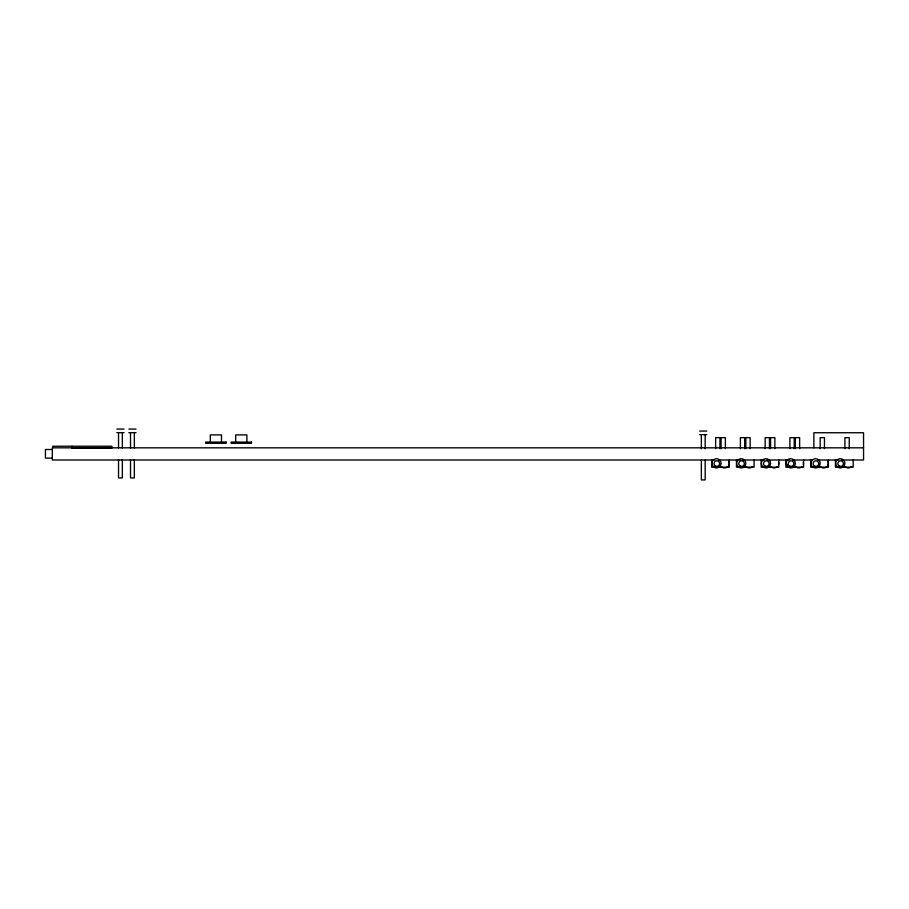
<?xml version="1.0" encoding="UTF-8"?>
<svg xmlns="http://www.w3.org/2000/svg" width="909" height="909" viewBox="0 0 909 909"><rect width="100%" height="100%" fill="white"/><g stroke="black" fill="none" stroke-linecap="round" stroke-linejoin="round"><path stroke-width="1.36" d="M116.863 429.071L124.033 429.071M128.839 429.071L136.009 429.071M699.68 431.071L706.85 431.071M116.863 432.661L124.033 432.661M128.839 432.661L136.009 432.661M699.68 434.661L706.85 434.661M863.55 447.83L52.313 447.83L52.313 459.999L714.633 459.999M52.313 449.501L45.45 449.501L45.45 458.125L52.313 458.125M718.678 459.999L740.165 459.999M742.414 459.999L764.344 459.999M767.105 459.999L789.103 459.999M792.637 459.999L812.521 459.999M817.77 459.999L838.689 459.999M841.495 459.999L863.55 459.999L863.55 432.741L813.885 432.741L813.885 447.83M789.944 467.192L785.944 467.192L785.944 459.999M791.614 467.192L803.59 467.192L803.59 459.999M853.165 459.999L853.165 467.192L835.451 467.192L835.451 459.999M849.222 448.682L849.222 437.649L844.916 437.649L844.916 448.682M828.417 459.999L828.417 467.192L810.703 467.192L810.703 459.999M824.474 448.682L824.474 437.649L820.157 437.649L820.157 448.682M799.636 448.682L799.636 437.649L795.33 437.649L795.33 448.682M794.205 448.682L794.205 437.649L789.898 437.649L789.898 448.682M787.614 464.794L787.614 467.192M778.831 459.999L778.831 467.192L761.197 467.192L761.197 459.999M774.888 448.682L774.888 437.649L770.582 437.649L770.582 448.682M769.457 448.682L769.457 437.649L765.139 437.649L765.139 448.682M754.084 459.999L754.084 467.192L736.449 467.192L736.449 459.999M750.13 448.682L750.13 437.649L745.823 437.649L745.823 448.682M744.698 448.682L744.698 437.649L740.392 437.649L740.392 448.682M729.325 459.999L729.325 467.192L711.69 467.192L711.69 459.999M725.382 448.682L725.382 437.649L721.076 437.649L721.076 448.682M719.951 448.682L719.951 437.649L715.644 437.649L715.644 448.682M705.179 434.661L705.179 448.807M705.179 460.124L705.179 479.929L701.35 479.929L701.35 460.124M701.35 434.661L701.35 448.807M246.884 442.081L246.884 434.9L235.704 434.9L235.704 442.081M221.501 442.081L221.501 434.9L210.32 434.9L210.32 442.081M134.339 432.661L134.339 448.228M134.339 459.545L134.339 477.929L130.51 477.929L130.51 459.545M130.51 432.661L130.51 448.228M122.351 432.661L122.351 448.228M122.351 459.545L122.351 477.929L118.534 477.929L118.534 459.545M118.534 432.661L118.534 448.228M71.936 446.239L71.936 448.069L111.852 448.069L111.852 446.239L52.767 446.239L52.767 447.83M728.564 461.011A4.636 4.636 0 0 1 728.564 465.635M727.825 466.601A4.636 4.636 0 0 1 721.28 466.601M752.584 466.601A4.636 4.636 0 0 1 746.028 466.601M851.585 466.601A4.636 4.636 0 0 1 845.04 466.601M827.576 461.011A4.636 4.636 0 0 1 827.576 465.635M826.838 466.601A4.636 4.636 0 0 1 820.293 466.601M803.283 462.124A4.636 4.636 0 0 1 803.283 464.522M802.09 466.601A4.636 4.636 0 0 1 795.534 466.601M778.536 462.124A4.636 4.636 0 0 1 778.536 464.522M777.331 466.601A4.636 4.636 0 0 1 770.787 466.601M226.091 442.081L205.729 442.081L205.729 443.285L226.091 443.285L226.091 442.081M251.475 442.081L231.113 442.081L231.113 443.285L251.475 443.285L251.475 442.081M839.246 466.01A2.795 2.795 0 0 0 843.438 463.59A2.795 2.795 0 0 0 839.246 461.17A2.795 2.795 0 0 0 839.246 466.01M837.996 467.328A4.636 4.636 0 0 0 844.938 463.317A4.636 4.636 0 0 0 837.996 459.318A4.636 4.636 0 0 0 837.996 467.328M814.498 466.01A2.795 2.795 0 0 0 818.679 463.59A2.795 2.795 0 0 0 814.498 461.17A2.795 2.795 0 0 0 814.498 466.01M813.237 467.328A4.636 4.636 0 0 0 820.191 463.317A4.636 4.636 0 0 0 813.237 459.318A4.636 4.636 0 0 0 813.237 467.328M789.66 466.01A2.795 2.795 0 0 0 793.852 463.59A2.795 2.795 0 0 0 789.66 461.17A2.795 2.795 0 0 0 789.66 466.01M788.41 467.328A4.636 4.636 0 0 0 795.352 463.317A4.636 4.636 0 0 0 788.41 459.318A4.636 4.636 0 0 0 788.41 467.328M764.912 466.01A2.795 2.795 0 0 0 769.105 463.59A2.795 2.795 0 0 0 764.912 461.17A2.795 2.795 0 0 0 764.912 466.01M763.651 467.328A4.636 4.636 0 0 0 770.605 463.317A4.636 4.636 0 0 0 763.651 459.318A4.636 4.636 0 0 0 763.651 467.328M740.153 466.01A2.795 2.795 0 0 0 744.346 463.59A2.795 2.795 0 0 0 740.153 461.17A2.795 2.795 0 0 0 740.153 466.01M738.903 467.328A4.636 4.636 0 0 0 745.846 463.317A4.636 4.636 0 0 0 738.903 459.318A4.636 4.636 0 0 0 738.903 467.328M715.406 466.01A2.795 2.795 0 0 0 719.598 463.59A2.795 2.795 0 0 0 715.406 461.17A2.795 2.795 0 0 0 715.406 466.01M714.156 467.328A4.636 4.636 0 0 0 721.098 463.317A4.636 4.636 0 0 0 714.156 459.318A4.636 4.636 0 0 0 714.156 467.328"/></g></svg>
